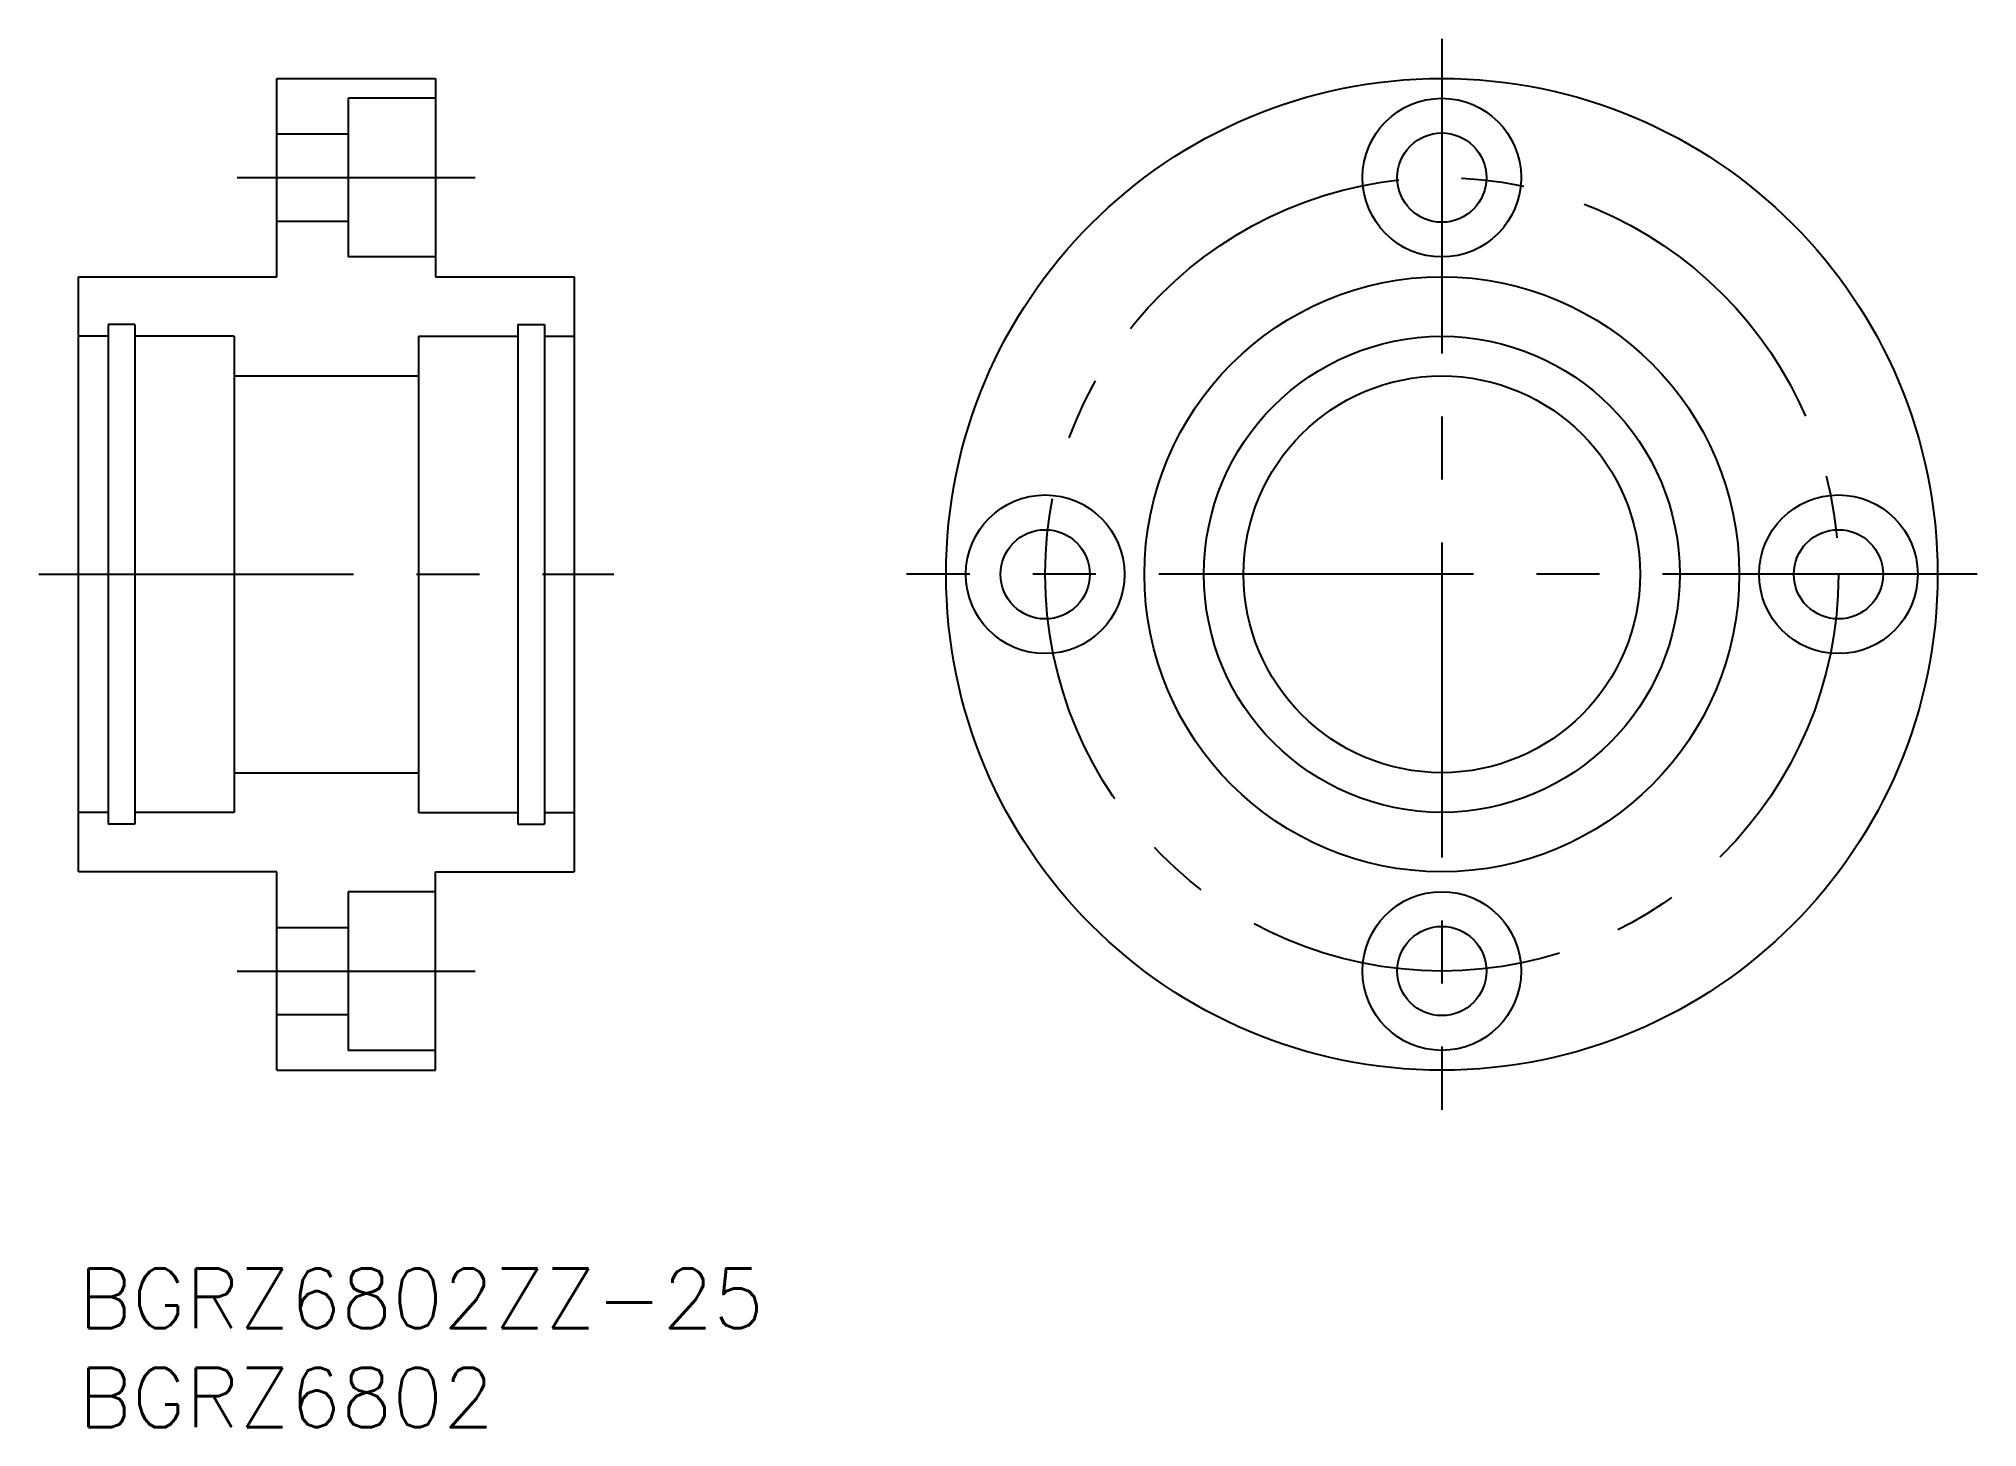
# Model space of a CAD drawing. Extents: x -2 to 95.8, y -8 to 62.
import ezdxf

# ---------------------------------------------------------------- set-up
doc = ezdxf.new("R2010")
doc.units = 0
doc.header["$LTSCALE"] = 0.5
doc.linetypes.add('CENTER', pattern=[50.8, 31.75, -6.35, 6.35, -6.35])
for name, color, linetype in [('MSM_CENTER', 1, 'CENTER'), ('MSM_CONTINUOUS', 7, 'CONTINUOUS'), ('MSM_PART_NUMBER', 7, 'CONTINUOUS')]:
    doc.layers.add(name, color=color, linetype=linetype)
doc.styles.get("Standard").update_dxf_attribs({"font": 'txt.shx', "height": 3, "bigfont": 'bigfont.shx'})

# ---------------------------------------------------------------- blocks, each defined once
blk = doc.blocks.new('*U2')
at = {"layer": 'MSM_PART_NUMBER'}
blk.add_text('BGRZ6802ZZ-25', height=3, dxfattribs=at).set_placement((0, -3))
blk = doc.blocks.new('*U3')
at = {"layer": 'MSM_PART_NUMBER'}
blk.add_text('BGRZ6802', height=3, dxfattribs=at).set_placement((0, -8))

msp = doc.modelspace()

# ---------------------------------------------------------------- linework, layer by layer
at = {"layer": 'MSM_CENTER'}
for p, q in [((68.752, 62), (68.752, 8)), ((8, 55), (20, 55)), ((-2, 35), (27, 35)), ((95.752, 35), (41.752, 35)), ((8, 15), (20, 15))]:
    msp.add_line(p, q, dxfattribs=at)
msp.add_circle((68.752, 35), 20, dxfattribs=at)
at = {"layer": 'MSM_CONTINUOUS'}
for p, q in [((10, 50), (10, 60)), ((10, 60), (18, 60)), ((18, 60), (18, 50)), ((18, 59), (13.6, 59)), ((13.6, 59), (13.6, 51)), ((10, 57.2), (13.6, 57.2)), ((10, 52.8), (13.6, 52.8)), ((18, 51), (13.6, 51)), ((0, 20), (0, 50)), ((0, 50), (10, 50)), ((18, 50), (25, 50)), ((25, 50), (25, 20)), ((1.5, 47), (0, 47)), ((2.85, 47.6), (1.5, 47.6)), ((1.5, 47.6), (1.5, 22.4)), ((2.85, 47.6), (2.85, 22.4)), ((7.85, 47), (2.85, 47)), ((7.85, 47), (7.85, 23)), ((17.15, 47), (22.15, 47)), ((17.15, 47), (17.15, 23)), ((22.15, 47.6), (22.15, 22.4)), ((22.15, 47.6), (23.5, 47.6)), ((23.5, 47.6), (23.5, 22.4)), ((23.5, 47), (25, 47)), ((7.85, 45), (17.15, 45)), ((7.85, 25), (17.15, 25)), ((1.5, 23), (0, 23)), ((7.85, 23), (2.85, 23)), ((17.15, 23), (22.15, 23)), ((23.5, 23), (25, 23)), ((2.85, 22.4), (1.5, 22.4)), ((22.15, 22.4), (23.5, 22.4)), ((10, 20), (0, 20)), ((10, 10), (10, 20)), ((18, 10), (18, 20)), ((18, 20), (25, 20)), ((18, 19), (13.6, 19)), ((13.6, 19), (13.6, 11)), ((10, 17.2), (13.6, 17.2)), ((10, 12.8), (13.6, 12.8)), ((18, 11), (13.6, 11)), ((10, 10), (18, 10))]:
    msp.add_line(p, q, dxfattribs=at)
for centre, radius in [((68.752, 35), 25), ((68.752, 55), 4), ((68.752, 55), 2.25), ((68.752, 35), 15), ((68.752, 35), 12), ((68.752, 35), 10), ((48.752, 35), 4), ((88.752, 35), 4), ((48.752, 35), 2.25), ((88.752, 35), 2.25), ((68.752, 15), 4), ((68.752, 15), 2.25)]:
    msp.add_circle(centre, radius, dxfattribs=at)

# ---------------------------------------------------------------- block references
for name in ['*U2', '*U3']:
    msp.add_blockref(name, (0, 0), dxfattribs=at)

doc.saveas('drawing.dxf')
